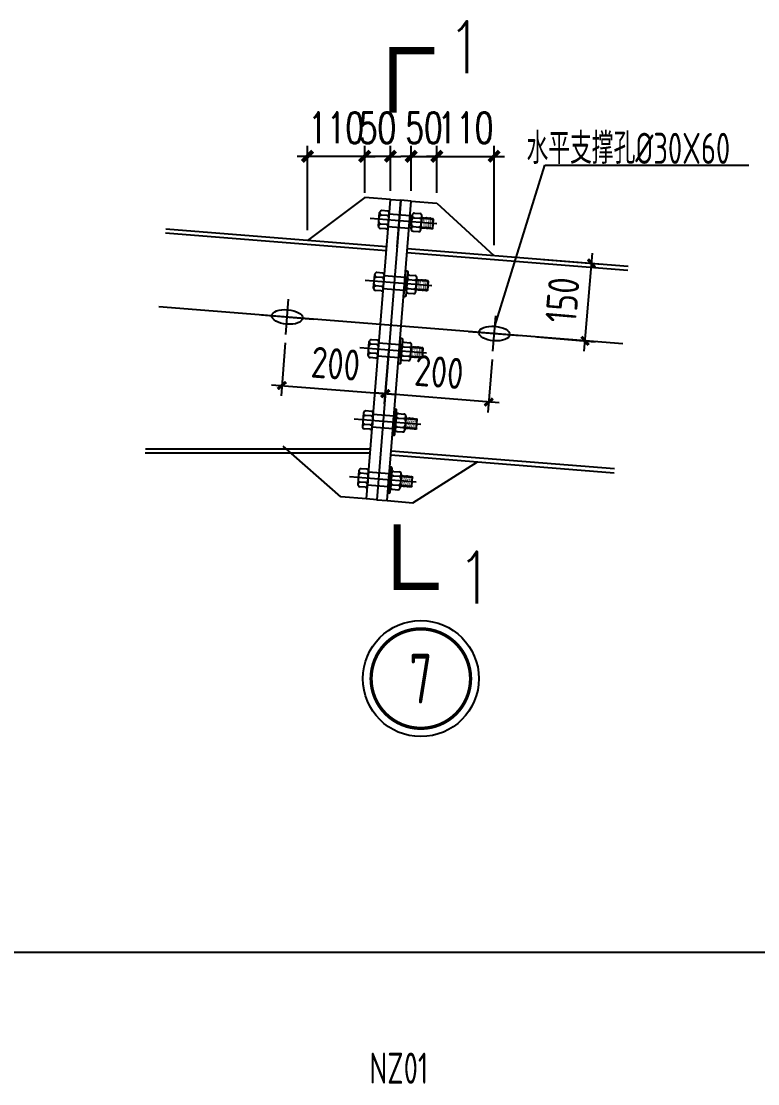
# Model space of a CAD drawing. Extents: x 180850 to 1399066, y 48356 to 327880.
# Drawn here: x 1370393 to 1377498, y 146691 to 156946 of the extents above; entities that cross this region are included whole.
import ezdxf
from ezdxf.enums import TextEntityAlignment as Align

# ---------------------------------------------------------------- set-up
doc = ezdxf.new("R2010")
doc.units = 0
doc.header["$LTSCALE"] = 1000
for name, color, linetype in [('ADIM', 3, 'Continuous'), ('AXIS', 3, 'Continuous'), ('DOTE', 1, 'Continuous'), ('GL', 150, 'Continuous'), ('PZ', 202, 'Continuous'), ('TEXT', 7, 'Continuous'), ('THIN', 7, 'Continuous')]:
    doc.layers.add(name, color=color, linetype=linetype)
doc.styles.add('_TCH_DIM_T3', font='SIMPLEX', dxfattribs={"width": 0.705882, "bigfont": 'GBCBIG'})
doc.styles.add('SIM-TSSC', font='simplex.shx', dxfattribs={"width": 0.8, "bigfont": 'tssdchn.shx'})
doc.styles.add('TSSD_Dimension', font='Tssdeng.shx', dxfattribs={"width": 0.8, "bigfont": 'hztxt.shx'})
doc.styles.add('TSSD_Norm', font='tssdeng.shx', dxfattribs={"bigfont": 'hztxt.shx'})
doc.styles.add('TSSD_Num', font='Tssdeng.shx', dxfattribs={"width": 0.7, "bigfont": 'hztxt.shx'})
doc.dimstyles.new('TCH_100_5', dxfattribs={"dimtxt": 297.5, "dimasz": 100, "dimexe": 100, "dimexo": 100, "dimgap": 126.25, "dimtad": 1, "dimdec": 0, "dimlfac": 0.2, "dimzin": 0, "dimdsep": 46, "dimtxsty": '_TCH_DIM_T3', "dimblk": 'ARCHTICK', "dimcen": 0.09, "dimclrd": 126, "dimclre": 126, "dimclrt": 7, "dimazin": 2, "dimtfac": 1, "dimtdec": 0, "dimtix": 1, "dimtmove": 2, "dimatfit": 3, "dimfxl": 1, "dimtolj": 1, "dimtzin": 0, "dimarcsym": 0})
doc.dimstyles.new('TSSD_20_100', dxfattribs={"dimtxt": 300, "dimasz": 75, "dimexe": 100, "dimexo": 250, "dimgap": 100, "dimtad": 1, "dimdec": 0, "dimlfac": 0.2, "dimzin": 0, "dimdsep": 46, "dimtxsty": 'TSSD_Dimension', "dimblk": 'ARCHTICK', "dimcen": 0, "dimdle": 100, "dimclrt": 7, "dimadec": 0, "dimazin": 0, "dimtfac": 1, "dimtdec": 0, "dimtix": 1, "dimtmove": 2, "dimatfit": 3, "dimfxl": 1, "dimtolj": 1, "dimtzin": 0, "dimarcsym": 0})

# ---------------------------------------------------------------- blocks, each defined once
blk = doc.blocks.new('_ArchTick')
at = {"color": 0, "linetype": 'ByBlock', "const_width": 0.4}
blk.add_lwpolyline([(-0.5, -0.5), (0.5, 0.5)], dxfattribs=at)
blk = doc.blocks.new('*D1959')
at = {"layer": 'AXIS', "color": 0, "lineweight": -2, "transparency": 16777216}
for p, q in [((1375823, 153761), (1375903, 154708)), ((1375431, 154647), (1375994, 154600)), ((1375368, 153899), (1375931, 153852))]:
    blk.add_line(p, q, dxfattribs=at)
at = {"layer": 'Defpoints', "color": 0, "transparency": 16777216}
for p in [(1375182, 154668), (1375894, 154608), (1375119, 153920)]:
    blk.add_point(p, dxfattribs=at)
at = {"layer": 'AXIS', "color": 0, "lineweight": -2, "transparency": 16777216, "xscale": 75, "yscale": 75, "zscale": 75}
for p, rotation in [((1375894, 154608), 85.20834249099333), ((1375832, 153861), 265.2083424909933)]:
    blk.add_blockref('_ArchTick', p, dxfattribs=dict(at, rotation=rotation))
at = {"layer": 'AXIS', "color": 7, "transparency": 16777216, "insert": (1375614, 154255), "char_height": 300, "attachment_point": 5, "rotation": 85.2083, "style": 'TSSD_Dimension'}
blk.add_mtext('\\A1;150', dxfattribs=at)
blk = doc.blocks.new('*D1960')
at = {"layer": 'AXIS', "color": 0, "lineweight": -2, "transparency": 16777216}
for p, q in [((1373937, 153764), (1373895, 153252)), ((1374937, 153682), (1374895, 153170)), ((1375002, 153262), (1373804, 153360))]:
    blk.add_line(p, q, dxfattribs=at)
at = {"layer": 'Defpoints', "color": 0, "transparency": 16777216}
for p in [(1373958, 154013), (1374957, 153932), (1373904, 153352)]:
    blk.add_point(p, dxfattribs=at)
at = {"layer": 'AXIS', "color": 0, "lineweight": -2, "transparency": 16777216, "xscale": 75, "yscale": 75, "zscale": 75}
for p, rotation in [((1373904, 153352), 175.3228272617146), ((1374903, 153270), 355.3228272617146)]:
    blk.add_blockref('_ArchTick', p, dxfattribs=dict(at, rotation=rotation))
at = {"layer": 'AXIS', "color": 7, "transparency": 16777216, "insert": (1374424, 153560), "char_height": 300, "attachment_point": 5, "rotation": 355.3228, "style": 'TSSD_Dimension'}
blk.add_mtext('\\A1;200', dxfattribs=at)
blk = doc.blocks.new('*D1961')
at = {"layer": 'AXIS', "color": 0, "lineweight": -2, "transparency": 16777216}
for p, q in [((1372939, 153842), (1372899, 153330)), ((1373938, 153764), (1373898, 153252)), ((1372807, 153437), (1374006, 153344))]:
    blk.add_line(p, q, dxfattribs=at)
at = {"layer": 'Defpoints', "color": 0, "transparency": 16777216}
for p in [(1372958, 154091), (1373958, 154013), (1373906, 153352)]:
    blk.add_point(p, dxfattribs=at)
at = {"layer": 'AXIS', "color": 0, "lineweight": -2, "transparency": 16777216, "xscale": 75, "yscale": 75, "zscale": 75}
for p, rotation in [((1372907, 153430), 175.5293599114196), ((1373906, 153352), 355.5293599114196)]:
    blk.add_blockref('_ArchTick', p, dxfattribs=dict(at, rotation=rotation))
at = {"layer": 'AXIS', "color": 7, "transparency": 16777216, "insert": (1373426, 153640), "char_height": 300, "attachment_point": 5, "rotation": 355.5294, "style": 'TSSD_Dimension'}
blk.add_mtext('\\A1;200', dxfattribs=at)
blk = doc.blocks.new('*D1968')
at = {"layer": 'Defpoints', "color": 0, "transparency": 16777216}
for p in [(1374402, 155642), (1374154, 155209), (1374402, 155190)]:
    blk.add_point(p, dxfattribs=at)
at = {"layer": 'GL', "color": 126, "lineweight": -2, "transparency": 16777216}
for p, q in [((1374154, 155309), (1374154, 155742)), ((1374402, 155290), (1374402, 155742)), ((1374154, 155642), (1374054, 155642)), ((1374154, 155642), (1374402, 155642)), ((1374402, 155642), (1374502, 155642))]:
    blk.add_line(p, q, dxfattribs=at)
at = {"layer": 'GL', "color": 126, "lineweight": -2, "transparency": 16777216, "xscale": 100, "yscale": 100, "zscale": 100}
blk.add_blockref('_ArchTick', (1374154, 155642), dxfattribs=at)
at = {"layer": 'GL', "color": 126, "lineweight": -2, "transparency": 16777216, "xscale": 100, "yscale": 100, "zscale": 100, "rotation": 180}
blk.add_blockref('_ArchTick', (1374402, 155642), dxfattribs=at)
at = {"layer": 'GL', "color": 7, "transparency": 16777216, "insert": (1374278, 155917), "char_height": 297.5, "attachment_point": 5, "style": '_TCH_DIM_T3'}
blk.add_mtext('\\A1;50', dxfattribs=at)
blk = doc.blocks.new('*D1969')
at = {"layer": 'Defpoints', "color": 0, "transparency": 16777216}
for p in [(1374954, 155642), (1374402, 155190), (1374954, 154686)]:
    blk.add_point(p, dxfattribs=at)
at = {"layer": 'GL', "color": 126, "lineweight": -2, "transparency": 16777216}
for p, q in [((1374402, 155290), (1374402, 155742)), ((1374954, 154786), (1374954, 155742)), ((1374402, 155642), (1374302, 155642)), ((1374402, 155642), (1374954, 155642)), ((1374954, 155642), (1375054, 155642))]:
    blk.add_line(p, q, dxfattribs=at)
at = {"layer": 'GL', "color": 126, "lineweight": -2, "transparency": 16777216, "xscale": 100, "yscale": 100, "zscale": 100}
blk.add_blockref('_ArchTick', (1374402, 155642), dxfattribs=at)
at = {"layer": 'GL', "color": 126, "lineweight": -2, "transparency": 16777216, "xscale": 100, "yscale": 100, "zscale": 100, "rotation": 180}
blk.add_blockref('_ArchTick', (1374954, 155642), dxfattribs=at)
at = {"layer": 'GL', "color": 7, "transparency": 16777216, "insert": (1374678, 155917), "char_height": 297.5, "attachment_point": 5, "style": '_TCH_DIM_T3'}
blk.add_mtext('\\A1;110', dxfattribs=at)
blk = doc.blocks.new('*D1962')
at = {"layer": 'Defpoints', "color": 0, "transparency": 16777216}
for p in [(1373706, 155642), (1373706, 155190), (1373954, 155209)]:
    blk.add_point(p, dxfattribs=at)
at = {"layer": 'GL', "color": 126, "lineweight": -2, "transparency": 16777216}
for p, q in [((1373706, 155290), (1373706, 155742)), ((1373954, 155309), (1373954, 155742)), ((1373706, 155642), (1373606, 155642)), ((1373954, 155642), (1373706, 155642)), ((1373954, 155642), (1374054, 155642))]:
    blk.add_line(p, q, dxfattribs=at)
at = {"layer": 'GL', "color": 126, "lineweight": -2, "transparency": 16777216, "xscale": 100, "yscale": 100, "zscale": 100}
blk.add_blockref('_ArchTick', (1373706, 155642), dxfattribs=at)
at = {"layer": 'GL', "color": 126, "lineweight": -2, "transparency": 16777216, "xscale": 100, "yscale": 100, "zscale": 100, "rotation": 180}
blk.add_blockref('_ArchTick', (1373954, 155642), dxfattribs=at)
at = {"layer": 'GL', "color": 7, "transparency": 16777216, "insert": (1373830, 155917), "char_height": 297.5, "attachment_point": 5, "style": '_TCH_DIM_T3'}
blk.add_mtext('\\A1;50', dxfattribs=at)
blk = doc.blocks.new('*D1963')
at = {"layer": 'Defpoints', "color": 0, "transparency": 16777216}
for p in [(1373154, 155642), (1373706, 155190), (1373154, 154830)]:
    blk.add_point(p, dxfattribs=at)
at = {"layer": 'GL', "color": 126, "lineweight": -2, "transparency": 16777216}
for p, q in [((1373154, 154930), (1373154, 155742)), ((1373706, 155290), (1373706, 155742)), ((1373154, 155642), (1373054, 155642)), ((1373706, 155642), (1373154, 155642)), ((1373706, 155642), (1373806, 155642))]:
    blk.add_line(p, q, dxfattribs=at)
at = {"layer": 'GL', "color": 126, "lineweight": -2, "transparency": 16777216, "xscale": 100, "yscale": 100, "zscale": 100}
blk.add_blockref('_ArchTick', (1373154, 155642), dxfattribs=at)
at = {"layer": 'GL', "color": 126, "lineweight": -2, "transparency": 16777216, "xscale": 100, "yscale": 100, "zscale": 100, "rotation": 180}
blk.add_blockref('_ArchTick', (1373706, 155642), dxfattribs=at)
at = {"layer": 'GL', "color": 7, "transparency": 16777216, "insert": (1373430, 155917), "char_height": 297.5, "attachment_point": 5, "style": '_TCH_DIM_T3'}
blk.add_mtext('\\A1;110', dxfattribs=at)
blk = doc.blocks.new('ts_idx2')
at = {"color": 0, "linetype": 'ByBlock', "lineweight": -2, "const_width": 0.0333}
blk.add_lwpolyline([(-0.5, 0, 1), (0.5, 0, 1)], format="xyb", close=True, dxfattribs=at)
at = {"color": 0, "linetype": 'ByBlock', "lineweight": -2}
blk.add_circle((0, 0), 0.583, dxfattribs=at)
at = {"color": 0, "linetype": 'ByBlock', "lineweight": -2, "style": 'TSSD_Num', "width": 0.7}
blk.add_attdef('A', text='', height=0.5, dxfattribs=at).set_placement((0, 0), align=Align.MIDDLE_CENTER)

msp = doc.modelspace()

# ---------------------------------------------------------------- linework, layer by layer
for p, q in [((1373839.67, 154967.17), (1373850.29, 155099.89)), ((1373921.92, 155070.8), (1373868.36, 155075.08)), ((1373925.37, 155113.94), (1373871.81, 155118.23)), ((1373933.09, 154959.69), (1373943.71, 155092.42)), ((1373943.36, 155088.33), (1374142.74, 155072.38)), ((1374142.74, 155072.38), (1374132.78, 154947.83)), ((1374154.25, 154942), (1374164.87, 155074.73)), ((1374186.39, 155093.06), (1374239.95, 155088.78)), ((1374247.66, 154934.53), (1374258.28, 155067.26)), ((1374402.91, 154988.9), (1373757.97, 155040.49)), ((1373915.02, 154984.51), (1373861.46, 154988.79)), ((1373933.4, 154963.78), (1374132.78, 154947.83)), ((1374137.43, 154966.78), (1374134.31, 154967.03)), ((1374144.32, 155052.94), (1374141.21, 155053.19)), ((1374176.03, 154963.62), (1374229.59, 154959.34)), ((1374182.94, 155049.92), (1374236.49, 155045.63)), ((1373911.57, 154941.36), (1373858.01, 154945.64)), ((1374172.58, 154920.48), (1374226.14, 154916.19)), ((1373791.83, 154369.08), (1373802.44, 154501.81)), ((1373874.07, 154472.71), (1373820.52, 154476.99)), ((1373877.52, 154515.85), (1373823.97, 154520.14)), ((1373885.24, 154361.6), (1373895.86, 154494.33)), ((1373895.52, 154490.25), (1374094.89, 154474.3)), ((1374094.89, 154474.3), (1374084.93, 154349.74)), ((1374096.47, 154454.85), (1374093.36, 154455.1)), ((1374106.4, 154343.91), (1374117.02, 154476.64)), ((1374135.09, 154451.83), (1374188.65, 154447.54)), ((1374138.54, 154494.97), (1374192.1, 154490.69)), ((1374199.81, 154336.44), (1374210.43, 154469.17)), ((1374355.07, 154390.81), (1373710.13, 154442.4)), ((1373863.72, 154343.27), (1373810.16, 154347.55)), ((1373867.17, 154386.42), (1373813.61, 154390.7)), ((1373885.55, 154365.69), (1374084.93, 154349.74)), ((1374089.58, 154368.69), (1374086.47, 154368.94)), ((1374128.19, 154365.53), (1374181.74, 154361.25)), ((1372944.86, 153920.89), (1372972.12, 154261.94)), ((1374124.73, 154322.39), (1374178.29, 154318.1)), ((1372709.28, 154111.32), (1373207.7, 154071.53)), ((1374943.27, 153761.02), (1374970.53, 154102.07)), ((1374707.69, 153951.44), (1375206.11, 153911.65)), ((1373739.99, 153721.15), (1373750.61, 153853.88)), ((1373822.24, 153824.78), (1373768.68, 153829.06)), ((1373825.69, 153867.92), (1373772.13, 153872.21)), ((1373833.41, 153713.67), (1373844.02, 153846.4)), ((1373843.68, 153842.32), (1374043.06, 153826.37)), ((1374086.71, 153847.04), (1374140.26, 153842.76)), ((1374303.23, 153742.88), (1373658.29, 153794.47)), ((1373815.34, 153738.49), (1373761.78, 153742.77)), ((1374043.06, 153826.37), (1374033.1, 153701.81)), ((1374044.64, 153806.92), (1374041.52, 153807.17)), ((1374054.57, 153695.98), (1374065.18, 153828.71)), ((1374083.26, 153803.9), (1374136.81, 153799.61)), ((1374147.98, 153688.51), (1374158.6, 153821.24)), ((1373811.88, 153695.34), (1373758.33, 153699.62)), ((1373833.72, 153717.76), (1374033.1, 153701.81)), ((1374037.75, 153720.76), (1374034.63, 153721.01)), ((1374072.9, 153674.46), (1374126.46, 153670.17)), ((1374076.35, 153717.6), (1374129.91, 153713.32)), ((1373695.59, 153166.07), (1373684.97, 153033.34)), ((1373767.21, 153136.98), (1373713.66, 153141.26)), ((1373770.67, 153180.12), (1373717.11, 153184.41)), ((1373789, 153158.6), (1373778.38, 153025.87)), ((1373788.66, 153154.51), (1373988.04, 153138.56)), ((1373978.07, 153014.01), (1373988.04, 153138.56)), ((1373989.61, 153119.12), (1373986.5, 153119.37)), ((1374010.16, 153140.91), (1373999.54, 153008.18)), ((1374028.23, 153116.09), (1374081.79, 153111.81)), ((1374031.68, 153159.24), (1374085.24, 153154.96)), ((1374103.57, 153133.43), (1374092.96, 153000.71)), ((1374248.21, 153055.07), (1373603.27, 153106.67)), ((1373756.86, 153007.54), (1373703.3, 153011.82)), ((1373760.31, 153050.68), (1373706.75, 153054.97)), ((1373778.69, 153029.96), (1373978.07, 153014.01)), ((1373982.72, 153032.96), (1373979.61, 153033.21)), ((1374021.33, 153029.8), (1374074.88, 153025.52)), ((1374017.88, 152986.66), (1374071.43, 152982.37)), ((1373650.93, 152607.86), (1373640.31, 152475.13)), ((1373726.01, 152621.91), (1373672.45, 152626.19)), ((1373744.34, 152600.38), (1373733.72, 152467.66)), ((1373987.03, 152601.02), (1374040.58, 152596.74)), ((1374203.55, 152496.86), (1373558.61, 152548.45)), ((1373715.65, 152492.47), (1373662.1, 152496.75)), ((1373722.56, 152578.76), (1373669, 152583.04)), ((1373744, 152596.3), (1373943.38, 152580.35)), ((1373933.41, 152455.79), (1373943.38, 152580.35)), ((1373944.96, 152560.9), (1373941.84, 152561.15)), ((1373965.5, 152582.69), (1373954.88, 152449.96)), ((1373983.57, 152557.88), (1374037.13, 152553.59)), ((1374058.92, 152575.22), (1374048.3, 152442.49)), ((1373712.2, 152449.32), (1373658.64, 152453.61)), ((1373734.04, 152471.74), (1373933.41, 152455.79)), ((1373938.06, 152474.74), (1373934.95, 152474.99)), ((1373973.22, 152428.44), (1374026.78, 152424.16)), ((1373976.67, 152471.59), (1374030.23, 152467.3))]:
    msp.add_line(p, q)
for points in [[(1374367.77, 155035.06), (1374360.44, 154943.51), (1374357.76, 154949.15), (1374354.65, 154949.4), (1374350.21, 154942.97), (1374348.66, 154943.1), (1374345.3, 154950.15), (1374342.19, 154950.4), (1374337.76, 154943.97), (1374336.2, 154944.09), (1374332.85, 154951.15), (1374329.74, 154951.4), (1374325.3, 154944.96), (1374323.75, 154945.09), (1374320.39, 154952.14), (1374317.28, 154952.39), (1374312.85, 154945.96), (1374311.29, 154946.09), (1374307.94, 154953.14), (1374304.83, 154953.39), (1374300.39, 154946.96), (1374298.84, 154947.08), (1374295.48, 154954.14), (1374292.37, 154954.38), (1374287.94, 154947.95), (1374286.38, 154948.08), (1374283.03, 154955.13), (1374279.92, 154955.38), (1374275.48, 154948.95), (1374273.93, 154949.08), (1374270.57, 154956.13), (1374267.46, 154956.38), (1374263.03, 154949.95), (1374261.47, 154950.07), (1374258.12, 154957.12), (1374255, 154957.37), (1374250.57, 154950.94), (1374249.02, 154951.07), (1374248.99, 154951.12)], [(1374367.77, 155035.06), (1374364.41, 155042.12), (1374362.86, 155042.24), (1374358.43, 155035.81), (1374355.31, 155036.06), (1374351.96, 155043.11), (1374350.4, 155043.24), (1374345.97, 155036.81), (1374342.86, 155037.06), (1374339.5, 155044.11), (1374337.95, 155044.23), (1374333.51, 155037.8), (1374330.4, 155038.05), (1374327.05, 155045.1), (1374325.49, 155045.23), (1374321.06, 155038.8), (1374317.95, 155039.05), (1374314.59, 155046.1), (1374313.04, 155046.23), (1374308.6, 155039.8), (1374305.49, 155040.04), (1374302.14, 155047.1), (1374300.58, 155047.22), (1374296.15, 155040.79), (1374293.04, 155041.04), (1374289.68, 155048.09), (1374288.13, 155048.22), (1374283.69, 155041.79), (1374280.58, 155042.04), (1374277.23, 155049.09), (1374275.67, 155049.22), (1374271.24, 155042.78), (1374268.12, 155043.03), (1374264.77, 155050.09), (1374263.22, 155050.21), (1374258.78, 155043.78), (1374255.67, 155044.03)], [(1374319.92, 154436.97), (1374316.57, 154444.03), (1374315.01, 154444.15), (1374310.58, 154437.72), (1374307.46, 154437.97), (1374304.11, 154445.02), (1374302.55, 154445.15), (1374298.12, 154438.72), (1374295.01, 154438.97), (1374291.66, 154446.02), (1374290.1, 154446.14), (1374285.67, 154439.71), (1374282.55, 154439.96), (1374279.2, 154447.02), (1374277.64, 154447.14), (1374273.21, 154440.71), (1374270.1, 154440.96), (1374266.75, 154448.01), (1374265.19, 154448.14), (1374260.76, 154441.71), (1374257.64, 154441.96), (1374254.29, 154449.01), (1374252.73, 154449.13), (1374248.3, 154442.7), (1374245.19, 154442.95), (1374241.84, 154450), (1374240.28, 154450.13), (1374235.85, 154443.7), (1374232.73, 154443.95), (1374229.38, 154451), (1374227.82, 154451.13), (1374223.39, 154444.7), (1374220.28, 154444.94), (1374216.92, 154452), (1374215.37, 154452.12), (1374210.94, 154445.69), (1374207.82, 154445.94)], [(1374319.92, 154436.97), (1374312.6, 154345.42), (1374309.91, 154351.06), (1374306.8, 154351.31), (1374302.37, 154344.88), (1374300.81, 154345.01), (1374297.46, 154352.06), (1374294.34, 154352.31), (1374289.91, 154345.88), (1374288.36, 154346), (1374285, 154353.06), (1374281.89, 154353.31), (1374277.46, 154346.88), (1374275.9, 154347), (1374272.55, 154354.05), (1374269.43, 154354.3), (1374265, 154347.87), (1374263.45, 154348), (1374260.09, 154355.05), (1374256.98, 154355.3), (1374252.55, 154348.87), (1374250.99, 154348.99), (1374247.64, 154356.05), (1374244.52, 154356.3), (1374240.09, 154349.87), (1374238.53, 154349.99), (1374235.18, 154357.04), (1374232.07, 154357.29), (1374227.64, 154350.86), (1374226.08, 154350.99), (1374222.73, 154358.04), (1374219.61, 154358.29), (1374215.18, 154351.86), (1374213.62, 154351.98), (1374210.27, 154359.04), (1374207.16, 154359.28), (1374202.73, 154352.85), (1374201.17, 154352.98), (1374201.14, 154353.04)], [(1374268.09, 153789.04), (1374260.76, 153697.49), (1374258.08, 153703.13), (1374254.96, 153703.38), (1374250.53, 153696.95), (1374248.98, 153697.08), (1374245.62, 153704.13), (1374242.51, 153704.38), (1374238.08, 153697.95), (1374236.52, 153698.07), (1374233.17, 153705.13), (1374230.05, 153705.38), (1374225.62, 153698.95), (1374224.07, 153699.07), (1374220.71, 153706.12), (1374217.6, 153706.37), (1374213.17, 153699.94), (1374211.61, 153700.07), (1374208.26, 153707.12), (1374205.14, 153707.37), (1374200.71, 153700.94), (1374199.16, 153701.06), (1374195.8, 153708.12), (1374192.69, 153708.37), (1374188.26, 153701.94), (1374186.7, 153702.06), (1374183.35, 153709.11), (1374180.23, 153709.36), (1374175.8, 153702.93), (1374174.25, 153703.06), (1374170.89, 153710.11), (1374167.78, 153710.36), (1374163.35, 153703.93), (1374161.79, 153704.05), (1374158.44, 153711.11), (1374155.32, 153711.35), (1374150.89, 153704.92), (1374149.33, 153705.05), (1374149.31, 153705.11)], [(1374268.09, 153789.04), (1374264.73, 153796.1), (1374263.18, 153796.22), (1374258.74, 153789.79), (1374255.63, 153790.04), (1374252.28, 153797.09), (1374250.72, 153797.22), (1374246.29, 153790.79), (1374243.17, 153791.04), (1374239.82, 153798.09), (1374238.26, 153798.21), (1374233.83, 153791.78), (1374230.72, 153792.03), (1374227.37, 153799.09), (1374225.81, 153799.21), (1374221.38, 153792.78), (1374218.26, 153793.03), (1374214.91, 153800.08), (1374213.35, 153800.21), (1374208.92, 153793.78), (1374205.81, 153794.03), (1374202.46, 153801.08), (1374200.9, 153801.2), (1374196.47, 153794.77), (1374193.35, 153795.02), (1374190, 153802.07), (1374188.44, 153802.2), (1374184.01, 153795.77), (1374180.9, 153796.02), (1374177.55, 153803.07), (1374175.99, 153803.2), (1374171.56, 153796.77), (1374168.44, 153797.01), (1374165.09, 153804.07), (1374163.53, 153804.19), (1374159.1, 153797.76), (1374155.99, 153798.01)], [(1374206.17, 153015.08), (1374213.49, 153106.63), (1374209.95, 153101.49), (1374206.83, 153101.74), (1374203.48, 153108.79), (1374201.92, 153108.92), (1374197.49, 153102.49), (1374194.38, 153102.74), (1374191.03, 153109.79), (1374189.47, 153109.91), (1374185.04, 153103.48), (1374181.92, 153103.73), (1374178.57, 153110.78), (1374177.01, 153110.91), (1374172.58, 153104.48), (1374169.47, 153104.73), (1374166.11, 153111.78), (1374164.56, 153111.91), (1374160.13, 153105.48), (1374157.01, 153105.72), (1374153.66, 153112.78), (1374152.1, 153112.9), (1374147.67, 153106.47), (1374144.56, 153106.72), (1374141.2, 153113.77), (1374139.65, 153113.9), (1374135.22, 153107.47), (1374132.1, 153107.72), (1374128.75, 153114.77), (1374127.19, 153114.9), (1374122.76, 153108.46), (1374119.65, 153108.71), (1374116.29, 153115.77), (1374114.74, 153115.89), (1374110.31, 153109.46), (1374107.19, 153109.71), (1374103.84, 153116.76), (1374102.28, 153116.89), (1374102.25, 153116.84)], [(1374206.17, 153015.08), (1374201.74, 153008.65), (1374200.18, 153008.78), (1374196.83, 153015.83), (1374193.71, 153016.08), (1374189.28, 153009.65), (1374187.72, 153009.77), (1374184.37, 153016.83), (1374181.26, 153017.08), (1374176.83, 153010.65), (1374175.27, 153010.77), (1374171.92, 153017.82), (1374168.8, 153018.07), (1374164.37, 153011.64), (1374162.81, 153011.77), (1374159.46, 153018.82), (1374156.35, 153019.07), (1374151.92, 153012.64), (1374150.36, 153012.76), (1374147.01, 153019.82), (1374143.89, 153020.06), (1374139.46, 153013.63), (1374137.9, 153013.76), (1374134.55, 153020.81), (1374131.44, 153021.06), (1374127.01, 153014.63), (1374125.45, 153014.76), (1374122.1, 153021.81), (1374118.98, 153022.06), (1374114.55, 153015.63), (1374112.99, 153015.75), (1374109.64, 153022.8), (1374106.53, 153023.05), (1374102.09, 153016.62), (1374100.54, 153016.75), (1374097.19, 153023.8), (1374094.07, 153024.05)], [(1374161.51, 152456.87), (1374168.83, 152548.42), (1374165.29, 152543.27), (1374162.18, 152543.52), (1374158.82, 152550.58), (1374157.27, 152550.7), (1374152.83, 152544.27), (1374149.72, 152544.52), (1374146.37, 152551.57), (1374144.81, 152551.7), (1374140.38, 152545.27), (1374137.27, 152545.52), (1374133.91, 152552.57), (1374132.36, 152552.69), (1374127.92, 152546.26), (1374124.81, 152546.51), (1374121.46, 152553.56), (1374119.9, 152553.69), (1374115.47, 152547.26), (1374112.36, 152547.51), (1374109, 152554.56), (1374107.45, 152554.69), (1374103.01, 152548.26), (1374099.9, 152548.5), (1374096.55, 152555.56), (1374094.99, 152555.68), (1374090.56, 152549.25), (1374087.44, 152549.5), (1374084.09, 152556.55), (1374082.53, 152556.68), (1374078.1, 152550.25), (1374074.99, 152550.5), (1374071.64, 152557.55), (1374070.08, 152557.68), (1374065.65, 152551.24), (1374062.53, 152551.49), (1374059.18, 152558.55), (1374057.62, 152558.67), (1374057.59, 152558.62)], [(1374161.51, 152456.87), (1374157.08, 152450.44), (1374155.52, 152450.56), (1374152.17, 152457.61), (1374149.06, 152457.86), (1374144.62, 152451.43), (1374143.07, 152451.56), (1374139.71, 152458.61), (1374136.6, 152458.86), (1374132.17, 152452.43), (1374130.61, 152452.55), (1374127.26, 152459.61), (1374124.15, 152459.86), (1374119.71, 152453.42), (1374118.16, 152453.55), (1374114.8, 152460.6), (1374111.69, 152460.85), (1374107.26, 152454.42), (1374105.7, 152454.55), (1374102.35, 152461.6), (1374099.23, 152461.85), (1374094.8, 152455.42), (1374093.25, 152455.54), (1374089.89, 152462.6), (1374086.78, 152462.84), (1374082.35, 152456.41), (1374080.79, 152456.54), (1374077.44, 152463.59), (1374074.32, 152463.84), (1374069.89, 152457.41), (1374068.34, 152457.54), (1374064.98, 152464.59), (1374061.87, 152464.84), (1374057.44, 152458.41), (1374055.88, 152458.53), (1374052.53, 152465.58), (1374049.41, 152465.83)]]:
    msp.add_lwpolyline(points)
for points, const_width in [([(1374257.23, 155044.02), (1374256.56, 154957.36)], 3.1), ([(1374263.99, 155050.15), (1374262.25, 154950.01)], 1.55), ([(1374269.68, 155042.91), (1374269.02, 154956.25)], 3.1), ([(1374276.45, 155049.15), (1374274.71, 154949.01)], 1.55), ([(1374282.14, 155041.91), (1374281.47, 154955.26)], 3.1), ([(1374288.9, 155048.16), (1374287.16, 154948.02)], 1.55), ([(1374294.59, 155040.92), (1374293.93, 154954.26)], 3.1), ([(1374301.36, 155047.16), (1374299.62, 154947.02)], 1.55), ([(1374307.05, 155039.92), (1374306.38, 154953.26)], 3.1), ([(1374313.81, 155046.16), (1374312.07, 154946.02)], 1.55), ([(1374319.5, 155038.92), (1374318.84, 154952.27)], 3.1), ([(1374326.27, 155045.17), (1374324.53, 154945.03)], 1.55), ([(1374331.96, 155037.93), (1374331.29, 154951.27)], 3.1), ([(1374338.72, 155044.17), (1374336.98, 154944.03)], 1.55), ([(1374344.41, 155036.93), (1374343.75, 154950.27)], 3.1), ([(1374351.18, 155043.17), (1374349.44, 154943.03)], 1.55), ([(1374356.87, 155035.93), (1374356.2, 154949.28)], 3.1), ([(1374363.64, 155042.18), (1374362.76, 154992.11)], 1.55), ([(1374209.38, 154445.93), (1374208.72, 154359.27)], 3.1), ([(1374216.15, 154452.06), (1374214.4, 154351.92)], 1.55), ([(1374221.83, 154444.82), (1374221.17, 154358.16)], 3.1), ([(1374228.6, 154451.06), (1374226.86, 154350.92)], 1.55), ([(1374234.29, 154443.82), (1374233.62, 154357.17)], 3.1), ([(1374241.06, 154450.07), (1374239.31, 154349.93)], 1.55), ([(1374246.75, 154442.83), (1374246.08, 154356.17)], 3.1), ([(1374253.51, 154449.07), (1374251.77, 154348.93)], 1.55), ([(1374265.97, 154448.07), (1374264.22, 154347.93)], 1.55), ([(1374278.42, 154447.08), (1374276.68, 154346.94)], 1.55), ([(1374290.88, 154446.08), (1374289.13, 154345.94)], 1.55), ([(1374303.33, 154445.09), (1374301.59, 154344.95)], 1.55), ([(1374315.79, 154444.09), (1374314.92, 154394.02)], 1.55), ([(1374259.2, 154441.83), (1374258.54, 154355.17)], 3.1), ([(1374271.66, 154440.83), (1374270.99, 154354.18)], 3.1), ([(1374284.11, 154439.84), (1374283.45, 154353.18)], 3.1), ([(1374296.57, 154438.84), (1374295.9, 154352.19)], 3.1), ([(1374309.02, 154437.85), (1374308.36, 154351.19)], 3.1), ([(1374157.55, 153798), (1374156.88, 153711.34)], 3.1), ([(1374164.31, 153804.13), (1374162.57, 153703.99)], 1.55), ([(1374170, 153796.89), (1374169.34, 153710.23)], 3.1), ([(1374176.77, 153803.13), (1374175.02, 153702.99)], 1.55), ([(1374182.46, 153795.89), (1374181.79, 153709.24)], 3.1), ([(1374189.22, 153802.14), (1374187.48, 153702)], 1.55), ([(1374194.91, 153794.9), (1374194.25, 153708.24)], 3.1), ([(1374201.68, 153801.14), (1374199.93, 153701)], 1.55), ([(1374207.37, 153793.9), (1374206.7, 153707.24)], 3.1), ([(1374214.13, 153800.14), (1374212.39, 153700)], 1.55), ([(1374219.82, 153792.9), (1374219.16, 153706.25)], 3.1), ([(1374226.59, 153799.15), (1374224.84, 153699.01)], 1.55), ([(1374232.28, 153791.91), (1374231.61, 153705.25)], 3.1), ([(1374239.04, 153798.15), (1374237.3, 153698.01)], 1.55), ([(1374244.73, 153790.91), (1374244.07, 153704.26)], 3.1), ([(1374251.5, 153797.16), (1374249.75, 153697.02)], 1.55), ([(1374257.19, 153789.92), (1374256.52, 153703.26)], 3.1), ([(1374263.95, 153796.16), (1374263.08, 153746.09)], 1.55), ([(1374095.61, 153023.82), (1374108.73, 153109.48)], 3.1), ([(1374101.32, 153016.69), (1374115.52, 153115.83)], 1.55), ([(1374113.77, 153015.69), (1374127.97, 153114.83)], 1.55), ([(1374126.23, 153014.69), (1374140.43, 153113.84)], 1.55), ([(1374138.68, 153013.7), (1374152.88, 153112.84)], 1.55), ([(1374151.14, 153012.7), (1374165.34, 153111.84)], 1.55), ([(1374163.59, 153011.7), (1374177.79, 153110.85)], 1.55), ([(1374108.08, 153022.93), (1374121.2, 153108.59)], 3.1), ([(1374120.54, 153021.93), (1374133.66, 153107.59)], 3.1), ([(1374132.99, 153020.94), (1374146.11, 153106.6)], 3.1), ([(1374145.45, 153019.94), (1374158.57, 153105.6)], 3.1), ([(1374157.9, 153018.94), (1374171.02, 153104.6)], 3.1), ([(1374170.36, 153017.95), (1374183.48, 153103.61)], 3.1), ([(1374176.05, 153010.71), (1374190.25, 153109.85)], 1.55), ([(1374182.81, 153016.95), (1374195.93, 153102.61)], 3.1), ([(1374188.5, 153009.71), (1374202.7, 153108.85)], 1.55), ([(1374195.27, 153015.95), (1374208.39, 153101.61)], 3.1), ([(1374200.96, 153008.71), (1374208.06, 153058.29)], 1.55), ([(1374050.95, 152465.6), (1374064.07, 152551.26)], 3.1), ([(1374056.66, 152458.47), (1374070.86, 152557.61)], 1.55), ([(1374063.43, 152464.71), (1374076.55, 152550.37)], 3.1), ([(1374069.11, 152457.47), (1374083.31, 152556.62)], 1.55), ([(1374075.88, 152463.72), (1374089, 152549.38)], 3.1), ([(1374081.57, 152456.48), (1374095.77, 152555.62)], 1.55), ([(1374088.34, 152462.72), (1374101.46, 152548.38)], 3.1), ([(1374094.02, 152455.48), (1374108.22, 152554.62)], 1.55), ([(1374100.79, 152461.72), (1374113.91, 152547.38)], 3.1), ([(1374106.48, 152454.48), (1374120.68, 152553.63)], 1.55), ([(1374113.25, 152460.73), (1374126.37, 152546.39)], 3.1), ([(1374118.94, 152453.49), (1374133.13, 152552.63)], 1.55), ([(1374125.7, 152459.73), (1374138.82, 152545.39)], 3.1), ([(1374131.39, 152452.49), (1374145.59, 152551.63)], 1.55), ([(1374138.16, 152458.73), (1374151.28, 152544.39)], 3.1), ([(1374143.85, 152451.49), (1374158.04, 152550.64)], 1.55), ([(1374150.61, 152457.74), (1374163.73, 152543.4)], 3.1), ([(1374156.3, 152450.5), (1374163.4, 152500.07)], 1.55)]:
    msp.add_lwpolyline(points, dxfattribs=dict(const_width=const_width))
for points in [[(1374083.56, 154293.45), (1374102.49, 154530.09, -0.41421356), (1374109.22, 154535.82), (1374115.45, 154535.33, -0.41421356), (1374121.18, 154528.6), (1374102.24, 154291.95, -0.41421356), (1374095.52, 154286.22), (1374089.29, 154286.72, -0.41421356)], [(1374031.73, 153645.52), (1374050.66, 153882.16, -0.41421356), (1374057.38, 153887.89), (1374063.61, 153887.4, -0.41421356), (1374069.34, 153880.67), (1374050.41, 153644.02, -0.41421356), (1374043.68, 153638.29), (1374037.46, 153638.79, -0.41421356)], [(1373995.63, 153194.36), (1373976.7, 152957.71, 0.41421356), (1373982.43, 152950.99), (1373988.66, 152950.49, 0.41421356), (1373995.38, 152956.22), (1374014.32, 153192.87, 0.41421356), (1374008.59, 153199.59), (1374002.36, 153200.09, 0.41421356)], [(1373950.98, 152636.15), (1373932.04, 152399.5, 0.41421356), (1373937.77, 152392.77), (1373944, 152392.27, 0.41421356), (1373950.73, 152398), (1373969.66, 152634.65, 0.41421356), (1373963.93, 152641.38), (1373957.7, 152641.87, 0.41421356)]]:
    msp.add_lwpolyline(points, format="xyb", close=True)
for centre, start, end in [((1373866.77, 155055.15), 85.426079, 175.426079), ((1373869.96, 155095.01), 175.426079, 265.426079), ((1373870.22, 155098.3), 85.426079, 175.426079), ((1373923.51, 155090.73), 265.426079, 355.426079), ((1373920.33, 155050.87), 355.426079, 85.426079), ((1373923.78, 155094.02), 355.426079, 85.426079), ((1374184.53, 155069.84), 175.426079, 265.426079), ((1374184.79, 155073.13), 85.426079, 175.426079), ((1374238.09, 155065.56), 265.426079, 355.426079), ((1374238.35, 155068.85), 355.426079, 85.426079), ((1373859.6, 154965.57), 175.426079, 265.426079), ((1373859.87, 154968.86), 85.426079, 175.426079), ((1373863.05, 155008.72), 175.426079, 265.426079), ((1373913.16, 154961.29), 265.426079, 355.426079), ((1373916.61, 155004.43), 265.426079, 355.426079), ((1373913.42, 154964.58), 355.426079, 85.426079), ((1374174.44, 154943.7), 85.426079, 175.426079), ((1374177.63, 154983.55), 175.426079, 265.426079), ((1374181.34, 155029.99), 85.426079, 175.426079), ((1374231.18, 154979.27), 265.426079, 355.426079), ((1374228, 154939.41), 355.426079, 85.426079), ((1374234.9, 155025.7), 355.426079, 85.426079), ((1374174.18, 154940.41), 175.426079, 265.426079), ((1374227.73, 154936.12), 265.426079, 355.426079), ((1373818.92, 154457.06), 85.426079, 175.426079), ((1373822.11, 154496.92), 175.426079, 265.426079), ((1373822.37, 154500.21), 85.426079, 175.426079), ((1373875.67, 154492.64), 265.426079, 355.426079), ((1373872.48, 154452.78), 355.426079, 85.426079), ((1373875.93, 154495.93), 355.426079, 85.426079), ((1374133.5, 154431.9), 85.426079, 175.426079), ((1374136.68, 154471.76), 175.426079, 265.426079), ((1374136.95, 154475.04), 85.426079, 175.426079), ((1374190.24, 154467.47), 265.426079, 355.426079), ((1374187.05, 154427.61), 355.426079, 85.426079), ((1374190.5, 154470.76), 355.426079, 85.426079), ((1373811.75, 154367.48), 175.426079, 265.426079), ((1373812.02, 154370.77), 85.426079, 175.426079), ((1373815.21, 154410.63), 175.426079, 265.426079), ((1373865.31, 154363.2), 265.426079, 355.426079), ((1373868.76, 154406.34), 265.426079, 355.426079), ((1373865.58, 154366.49), 355.426079, 85.426079), ((1374126.33, 154342.32), 175.426079, 265.426079), ((1374126.59, 154345.61), 85.426079, 175.426079), ((1374129.78, 154385.46), 175.426079, 265.426079), ((1374183.34, 154381.18), 265.426079, 355.426079), ((1374180.15, 154341.32), 355.426079, 85.426079), ((1374179.89, 154338.03), 265.426079, 355.426079), ((1373767.09, 153809.13), 85.426079, 175.426079), ((1373770.28, 153848.99), 175.426079, 265.426079), ((1373770.54, 153852.28), 85.426079, 175.426079), ((1373823.83, 153844.71), 265.426079, 355.426079), ((1373824.1, 153848), 355.426079, 85.426079), ((1374085.11, 153827.11), 85.426079, 175.426079), ((1374138.67, 153822.83), 355.426079, 85.426079), ((1373760.18, 153722.84), 85.426079, 175.426079), ((1373763.37, 153762.7), 175.426079, 265.426079), ((1373816.93, 153758.41), 265.426079, 355.426079), ((1373813.74, 153718.56), 355.426079, 85.426079), ((1373820.64, 153804.85), 355.426079, 85.426079), ((1374077.95, 153737.53), 175.426079, 265.426079), ((1374081.66, 153783.97), 85.426079, 175.426079), ((1374084.85, 153823.83), 175.426079, 265.426079), ((1374131.5, 153733.25), 265.426079, 355.426079), ((1374138.41, 153819.54), 265.426079, 355.426079), ((1374135.22, 153779.68), 355.426079, 85.426079), ((1373759.92, 153719.55), 175.426079, 265.426079), ((1373813.48, 153715.27), 265.426079, 355.426079), ((1374074.49, 153694.39), 175.426079, 265.426079), ((1374074.76, 153697.68), 85.426079, 175.426079), ((1374128.05, 153690.1), 265.426079, 355.426079), ((1374128.31, 153693.39), 355.426079, 85.426079), ((1373712.06, 153121.33), 85.426079, 175.426079), ((1373715.25, 153161.19), 175.426079, 265.426079), ((1373715.51, 153164.48), 85.426079, 175.426079), ((1373768.81, 153156.9), 265.426079, 355.426079), ((1373765.62, 153117.05), 355.426079, 85.426079), ((1373769.07, 153160.19), 355.426079, 85.426079), ((1374026.64, 153096.17), 85.426079, 175.426079), ((1374029.83, 153136.02), 175.426079, 265.426079), ((1374030.09, 153139.31), 85.426079, 175.426079), ((1374083.38, 153131.74), 265.426079, 355.426079), ((1374080.19, 153091.88), 355.426079, 85.426079), ((1374083.65, 153135.03), 355.426079, 85.426079), ((1373704.9, 153031.75), 175.426079, 265.426079), ((1373705.16, 153035.04), 85.426079, 175.426079), ((1373708.35, 153074.9), 175.426079, 265.426079), ((1373758.45, 153027.47), 265.426079, 355.426079), ((1373761.91, 153070.61), 265.426079, 355.426079), ((1373758.72, 153030.76), 355.426079, 85.426079), ((1374019.73, 153009.87), 85.426079, 175.426079), ((1374022.92, 153049.73), 175.426079, 265.426079), ((1374076.48, 153045.45), 265.426079, 355.426079), ((1374073.29, 153005.59), 355.426079, 85.426079), ((1374019.47, 153006.58), 175.426079, 265.426079), ((1374073.03, 153002.3), 265.426079, 355.426079), ((1373670.59, 152602.97), 175.426079, 265.426079), ((1373670.86, 152606.26), 85.426079, 175.426079), ((1373724.41, 152601.98), 355.426079, 85.426079), ((1373985.43, 152581.1), 85.426079, 175.426079), ((1373660.5, 152476.82), 85.426079, 175.426079), ((1373663.69, 152516.68), 175.426079, 265.426079), ((1373667.41, 152563.12), 85.426079, 175.426079), ((1373717.25, 152512.4), 265.426079, 355.426079), ((1373724.15, 152598.69), 265.426079, 355.426079), ((1373720.96, 152558.83), 355.426079, 85.426079), ((1373981.98, 152537.95), 85.426079, 175.426079), ((1373985.17, 152577.81), 175.426079, 265.426079), ((1374038.73, 152573.52), 265.426079, 355.426079), ((1374035.54, 152533.67), 355.426079, 85.426079), ((1374038.99, 152576.81), 355.426079, 85.426079), ((1373660.24, 152473.53), 175.426079, 265.426079), ((1373713.8, 152469.25), 265.426079, 355.426079), ((1373714.06, 152472.54), 355.426079, 85.426079), ((1373974.81, 152448.37), 175.426079, 265.426079), ((1373975.08, 152451.66), 85.426079, 175.426079), ((1373978.26, 152491.51), 175.426079, 265.426079), ((1374028.37, 152444.08), 265.426079, 355.426079), ((1374031.82, 152487.23), 265.426079, 355.426079), ((1374028.63, 152447.37), 355.426079, 85.426079)]:
    msp.add_arc(centre, 19.99, start, end)
for centre in [(1372958.49, 154091.42), (1374956.9, 153931.54)]:
    msp.add_ellipse(centre, major_axis=(149.52, -11.93), ratio=0.46666667)
at = {"layer": 'ADIM', "const_width": 70}
for points in [[(1373978.01, 156062.42), (1373978.01, 156662.42), (1374378.01, 156662.42)], [(1374019.55, 152090.52), (1374019.55, 151490.52), (1374419.55, 151490.52)]]:
    msp.add_lwpolyline(points, dxfattribs=at)
at = {"layer": 'AXIS'}
for p, q in [((1374962.48, 154001.32), (1375445.61, 155555.45)), ((1375445.61, 155555.45), (1377413.42, 155555.45)), ((1290267.38, 147959.33), (1390581.03, 147959.33))]:
    msp.add_line(p, q, dxfattribs=at)
at = {"layer": 'DOTE'}
msp.add_line((1371719.13, 154192.38), (1376196.26, 153834.21), dxfattribs=at)
at = {"layer": 'GL'}
for p, q in [((1373914.63, 154729.01), (1371784.57, 154899.41)), ((1373917.82, 154768.88), (1371788.26, 154939.24)), ((1374117.19, 154752.93), (1376246.75, 154582.56)), ((1374114, 154713.06), (1376244.05, 154542.65)), ((1373761.65, 152816.71), (1371591.84, 152817.15)), ((1373758.46, 152776.84), (1371588.16, 152777.31)), ((1373957.82, 152760.89), (1376112.22, 152588.54)), ((1373961.01, 152800.76), (1376114.91, 152628.45))]:
    msp.add_line(p, q, dxfattribs=at)
at = {"layer": 'PZ'}
for p, q in [((1373705.94, 155245.29), (1373154.43, 154829.95)), ((1373954.35, 155225.42), (1373705.94, 155245.29)), ((1374018.14, 154768.88), (1374054.03, 155217.45)), ((1374018.14, 154768.88), (1374054.03, 155217.45)), ((1374153.71, 155209.47), (1374402.12, 155189.6)), ((1374402.12, 155189.6), (1374953.63, 154686.01)), ((1373474.67, 152354.53), (1372920.95, 152843.84)), ((1374170.86, 152298.83), (1374794.27, 152693.97)), ((1373723.08, 152334.66), (1373474.67, 152354.53)), ((1373922.45, 152318.71), (1374170.86, 152298.83))]:
    msp.add_line(p, q, dxfattribs=at)
for points in [[(1373954.35, 155225.42), (1374054.03, 155217.45), (1373822.77, 152326.68), (1373723.08, 152334.66)], [(1374153.71, 155209.47), (1374054.03, 155217.45), (1373822.77, 152326.68), (1373922.45, 152318.71)]]:
    msp.add_lwpolyline(points, close=True, dxfattribs=at)

# ---------------------------------------------------------------- block references
at = {"layer": 'AXIS'}
ref = msp.add_blockref('ts_idx2', (1374247.82, 150600.96), dxfattribs=dict(at, xscale=960, yscale=960, zscale=960))
ref.add_attrib('1', '7', dxfattribs={"layer": 'THIN', "height": 480, "style": 'TSSD_Num', "width": 0.7}).set_placement((1374247.82, 150600.96), align=Align.MIDDLE_CENTER)

# ---------------------------------------------------------------- texts
at = {"layer": 'ADIM', "style": 'SIM-TSSC', "width": 0.8}
for p in [(1374675.35, 156695.83), (1374770.6, 151576.87)]:
    msp.add_text('1', height=500, dxfattribs=at).set_placement(p, align=Align.MIDDLE_CENTER)
at = {"layer": 'TEXT', "style": 'TSSD_Norm', "width": 0.7}
for s, p in [('水平支撑孔%%C30X60', (1375267.49, 155569.04)), ('NZ01', (1373751.7, 146690.58, -20.6))]:
    msp.add_text(s, height=300, dxfattribs=at).set_placement(p)

# ---------------------------------------------------------------- dimensions: what is measured, and where the dimension line sits
at = {"layer": 'AXIS'}
dim = msp.add_aligned_dim(p1=(1375119.32, 153920.37), p2=(1375181.97, 154667.75), distance=-714.75, dimstyle='TSSD_20_100', dxfattribs=at)
dim.commit()
dim.dimension.update_dxf_attribs({"geometry": '*D1959', "text_midpoint": (1375613.77, 154255.24)})
for p1, distance, picture, middle in [((1372958.49, 154091.42), -663.8, '*D1961', (1373425.84, 153639.82)), ((1374956.9, 153931.54), 663.79, '*D1960', (1374423.56, 153560))]:
    dim = msp.add_aligned_dim(p1=p1, p2=(1373957.7, 154013.29), distance=distance, text='200', dimstyle='TSSD_20_100', dxfattribs=at)
    dim.commit()
    dim.dimension.update_dxf_attribs({"geometry": picture, "text_midpoint": middle})
at = {"layer": 'GL'}
for base, p1, p2, picture, middle in [((1373154.43, 155642.11), (1373705.94, 155189.6), (1373154.43, 154829.95), '*D1963', (1373430.18, 155917.11)), ((1373705.94, 155642.11), (1373954.35, 155209.47), (1373705.94, 155189.6), '*D1962', (1373830.14, 155917.11))]:
    dim = msp.add_linear_dim(base=base, p1=p1, p2=p2, angle=180, dimstyle='TCH_100_5', dxfattribs=at)
    dim.commit()
    dim.dimension.update_dxf_attribs({"geometry": picture, "text_midpoint": middle})
for base, p1, p2, picture, middle in [((1374402.12, 155642.11), (1374153.71, 155209.47), (1374402.12, 155189.6), '*D1968', (1374277.91, 155917.11)), ((1374953.63, 155642.11), (1374402.12, 155189.6), (1374953.63, 154686.01), '*D1969', (1374677.87, 155917.11))]:
    dim = msp.add_linear_dim(base=base, p1=p1, p2=p2, dimstyle='TCH_100_5', dxfattribs=at)
    dim.commit()
    dim.dimension.update_dxf_attribs({"geometry": picture, "text_midpoint": middle})

doc.saveas('drawing.dxf')
